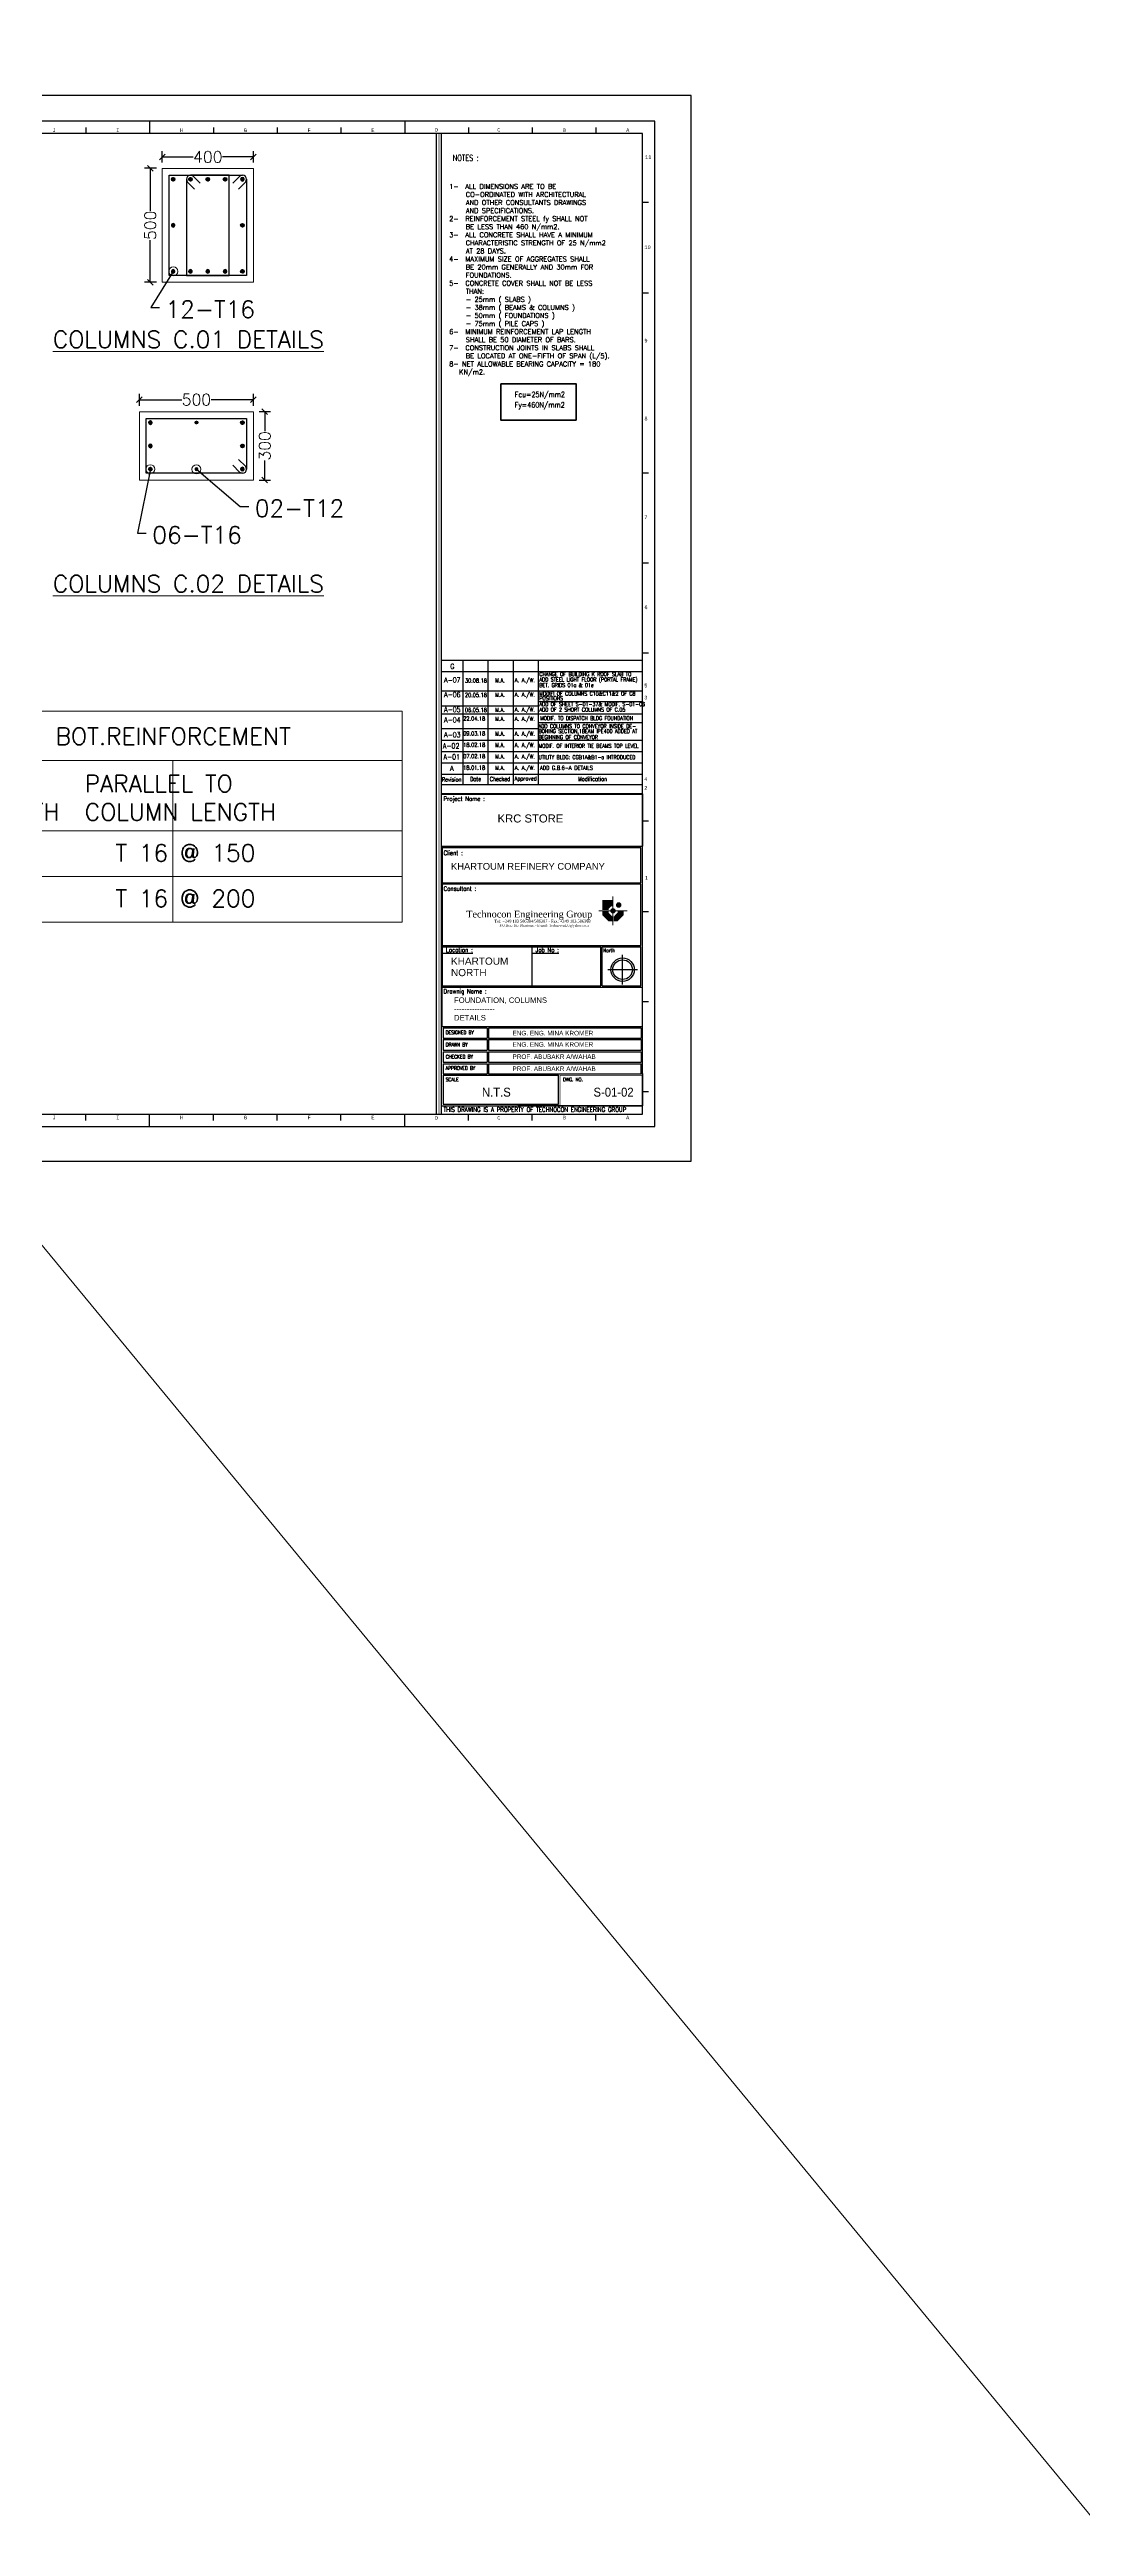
# Model space of a CAD drawing. Header units: millimetres. Extents: x -388065 to 2372687422, y -192755 to 667797.
# Drawn here: x 1475103 to 1484166, y 473296 to 495029 of the extents above; entities that cross this region are included whole.
import ezdxf

# ---------------------------------------------------------------- set-up
doc = ezdxf.new("R2010")
doc.units = ezdxf.units.MM
doc.linetypes.add('AXES', pattern=[50.8, 31.75, -6.35, 6.35, -6.35])
for name, color, linetype in [('Label', 192, 'Continuous'), ('LABLE', 5, 'Continuous'), ('LOGO', 250, 'Continuous'), ('T-BLOCK', 7, 'Continuous')]:
    doc.layers.add(name, color=color, linetype=linetype)
for name, color, linetype, lineweight in [('STR-CONC_IN_SEC', 7, 'Continuous', 15), ('STR-DIM', 1, 'Continuous', 9), ('STR-HATCH', 4, 'Continuous', 9), ('STR-REINF_IN_SEC', 7, 'Continuous', 30), ('STR-STEEL_IN_SEC', 6, 'Continuous', 15), ('STR-TEXT', 7, 'Continuous', 9)]:
    doc.layers.add(name, color=color, linetype=linetype, lineweight=lineweight)
doc.styles.add('Arial', font='arial.ttf', dxfattribs={"height": 635})
doc.styles.add('MINA_CM_S', font='romans.shx', dxfattribs={"height": 15})
doc.styles.add('MINA_CM_X-SEC_S', font='romans.shx', dxfattribs={"height": 7.5})
doc.styles.add('MINA_MM_SM', font='romans.shx', dxfattribs={"height": 150})
doc.styles.add('MINA_MM_X-SEC', font='romans.shx', dxfattribs={"height": 125})
doc.styles.add('MINA_MM_X-SEC_50', font='romans.shx', dxfattribs={"height": 100})
doc.styles.add('MZBI', font='times.ttf', dxfattribs={"height": 0.35})
doc.styles.add('MZBOLT', font='times.ttf', dxfattribs={"height": 0.5})
doc.styles.add('ROMAND', font='romand__.ttf', dxfattribs={"height": 0.22})
doc.styles.add('STANDART', font='MONOTXT.shx')
doc.dimstyles.new('MINA_MM_X-SEC_50', dxfattribs={"dimtxt": 100, "dimasz": 50, "dimexe": 50, "dimexo": 50, "dimgap": 0, "dimtad": 0, "dimdec": 0, "dimlfac": 0.5, "dimzin": 0, "dimdsep": 46, "dimtxsty": 'MINA_MM_X-SEC_50', "dimblk": 'OBLIQUE', "dimcen": 90, "dimclrt": 7, "dimadec": 0, "dimazin": 0, "dimtfac": 1, "dimtdec": 0, "dimtofl": 0, "dimtmove": 0, "dimatfit": 0, "dimfxl": 1, "dimtolj": 1, "dimtzin": 0, "dimarcsym": 0})

# ---------------------------------------------------------------- blocks, each defined once
blk = doc.blocks.new('BAR')
at = {"layer": 'STR-HATCH'}
h = blk.add_hatch(dxfattribs=at)
h.set_pattern_fill('ANSI31', color=256, scale=20)
h.set_pattern_definition([(45, (0, 0), (-1.76777, 1.76777), [])])
edge = h.paths.add_edge_path()
edge.add_arc((0, 0), 12.5, 0, 360)
at = {"layer": 'STR-REINF_IN_SEC'}
blk.add_circle((0, 0), 12.5, dxfattribs=at)
blk = doc.blocks.new('_OBLIQUE')
at = {"color": 0, "linetype": 'ByBlock'}
blk.add_line((-0.5, -0.5), (0.5, 0.5), dxfattribs=at)
blk = doc.blocks.new('*D1509')
at = {"layer": 'Defpoints', "color": 0, "transparency": 16777216}
for p in [(1476892, 494087), (1476092, 493987), (1476892, 493987)]:
    blk.add_point(p, dxfattribs=at)
at = {"layer": 'STR-DIM', "color": 0, "lineweight": -2, "transparency": 16777216}
for p, q in [((1476092, 494037), (1476092, 494137)), ((1476092, 494087), (1476363, 494087)), ((1476892, 494087), (1476620, 494087)), ((1476892, 494037), (1476892, 494137))]:
    blk.add_line(p, q, dxfattribs=at)
at = {"layer": 'STR-DIM', "color": 0, "lineweight": -2, "transparency": 16777216, "xscale": 50, "yscale": 50, "zscale": 50, "rotation": 180}
blk.add_blockref('_OBLIQUE', (1476092, 494087), dxfattribs=at)
at = {"layer": 'STR-DIM', "color": 0, "lineweight": -2, "transparency": 16777216, "xscale": 50, "yscale": 50, "zscale": 50}
blk.add_blockref('_OBLIQUE', (1476892, 494087), dxfattribs=at)
at = {"layer": 'STR-DIM', "color": 7, "transparency": 16777216, "insert": (1476492, 494087), "char_height": 100, "attachment_point": 5, "style": 'MINA_MM_X-SEC_50'}
blk.add_mtext('\\A1;400', dxfattribs=at)
blk = doc.blocks.new('*D1510')
at = {"layer": 'Defpoints', "color": 0, "transparency": 16777216}
for p in [(1475987, 493987), (1476092, 493987), (1476092, 492987)]:
    blk.add_point(p, dxfattribs=at)
at = {"layer": 'STR-DIM', "color": 0, "lineweight": -2, "transparency": 16777216}
for p, q in [((1476042, 493987), (1475937, 493987)), ((1475987, 493987), (1475987, 493615)), ((1475987, 492987), (1475987, 493358)), ((1476042, 492987), (1475937, 492987))]:
    blk.add_line(p, q, dxfattribs=at)
at = {"layer": 'STR-DIM', "color": 0, "lineweight": -2, "transparency": 16777216, "xscale": 50, "yscale": 50, "zscale": 50}
for p, rotation in [((1475987, 493987), 90), ((1475987, 492987), 270)]:
    blk.add_blockref('_OBLIQUE', p, dxfattribs=dict(at, rotation=rotation))
at = {"layer": 'STR-DIM', "color": 7, "transparency": 16777216, "insert": (1475987, 493487), "char_height": 100, "attachment_point": 5, "rotation": 90, "style": 'MINA_MM_X-SEC_50'}
blk.add_mtext('\\A1;500', dxfattribs=at)
blk = doc.blocks.new('LABLE')
blk.add_line((73945, 22524), (79751, 22524))
at = {"lineweight": 50, "ltscale": 0.1}
blk.add_lwpolyline([(71840, 41431), (76044, 41431), (76044, 39404), (71840, 39404)], close=True, dxfattribs=at)
at = {"layer": 'Label', "color": 7}
for p, q in [((0, 56070), (0, 0)), ((80430, 56070), (0, 56070)), ((679, 55391), (679, 679)), ((79751, 55391), (679, 55391)), ((2456, 55730), (2456, 55391)), ((2456, 55730), (2456, 55391)), ((6013, 55730), (6013, 55391)), ((9570, 56070), (9570, 55391)), ((13126, 55730), (13126, 55391)), ((16683, 55730), (16683, 55391)), ((20240, 55730), (20240, 55391)), ((23797, 56070), (23797, 55391)), ((27354, 55730), (27354, 55391)), ((30911, 55730), (30911, 55391)), ((34468, 55730), (34468, 55391)), ((38025, 56070), (38025, 55391)), ((40498, 56070), (40298, 55325)), ((40498, 55440), (40298, 55325)), ((40697, 55325), (40298, 55325)), ((40498, 56070), (40697, 55325)), ((40697, 55325), (40498, 55440)), ((41582, 55730), (41582, 55391)), ((45139, 55730), (45139, 55391)), ((48696, 55730), (48696, 55391)), ((52253, 56070), (52253, 55391)), ((55809, 55730), (55809, 55391)), ((59366, 55730), (59366, 55391)), ((62923, 55730), (62923, 55391)), ((66480, 56070), (66480, 55391)), ((68251, 679), (68251, 55391)), ((68531, 679), (68531, 55391)), ((70037, 55730), (70037, 55391)), ((73594, 55730), (73594, 55391)), ((77151, 55730), (77151, 55391)), ((79751, 679), (79751, 55391)), ((80430, 0), (80430, 56070)), ((340, 51536), (679, 51536)), ((80090, 51536), (79751, 51536)), ((679, 46509), (340, 46509)), ((79751, 46509), (80090, 46509)), ((679, 42187), (0, 42187)), ((679, 36454), (340, 36454)), ((79751, 36454), (80090, 36454)), ((340, 31427), (679, 31427)), ((80090, 31427), (79751, 31427)), ((340, 26400), (679, 26400)), ((80090, 26400), (79751, 26400)), ((68531, 26008), (79751, 26008)), ((679, 22052), (0, 22052)), ((340, 17025), (679, 17025)), ((79751, 679), (79751, 17025)), ((80090, 17025), (79751, 17025)), ((68524, 15634), (79751, 15634)), ((68531, 15634), (79751, 15634)), ((679, 11997), (340, 11997)), ((79751, 11997), (80090, 11997)), ((679, 6970), (340, 6970)), ((79751, 6970), (80090, 6970)), ((79751, 2946), (79751, 1158)), ((679, 1943), (340, 1943)), ((79751, 1943), (80090, 1943)), ((0, 0), (80430, 0)), ((679, 679), (79751, 679)), ((2456, 340), (2456, 679)), ((6013, 340), (6013, 679)), ((9570, 0), (9570, 679)), ((13126, 340), (13126, 679)), ((16683, 340), (16683, 679)), ((20240, 340), (20240, 679)), ((23797, 0), (23797, 679)), ((27354, 340), (27354, 679)), ((30911, 340), (30911, 679)), ((34468, 340), (34468, 679)), ((38025, 0), (38025, 679)), ((40697, 745), (40298, 745)), ((40498, 0), (40298, 745)), ((40498, 630), (40298, 745)), ((40498, 0), (40697, 745)), ((40697, 745), (40498, 630)), ((41582, 340), (41582, 679)), ((45139, 340), (45139, 679)), ((48696, 340), (48696, 679)), ((52253, 0), (52253, 679)), ((55809, 340), (55809, 679)), ((59366, 340), (59366, 679)), ((62923, 340), (62923, 679)), ((66480, 0), (66480, 679)), ((68531, 679), (79751, 679)), ((70037, 340), (70037, 679)), ((79751, 1158), (72787, 1158)), ((73594, 340), (73594, 679)), ((77151, 340), (77151, 679))]:
    blk.add_line(p, q, dxfattribs=at)
at = {"layer": 'Label', "color": 253, "linetype": 'Continuous'}
for p, q in [((68531, 25372), (79751, 25372)), ((69745, 19073), (69745, 26008)), ((71145, 19073), (71145, 26008)), ((72545, 19073), (72545, 26008)), ((73945, 19073), (73945, 26008)), ((68531, 24300), (79751, 24300)), ((73945, 23711), (79751, 23711)), ((68531, 23464), (73945, 23464)), ((68531, 23020), (79751, 23020)), ((68531, 22192), (73945, 22192)), ((68531, 21556), (79751, 21556)), ((68531, 20920), (79751, 20920)), ((68531, 20284), (79751, 20284))]:
    blk.add_line(p, q, dxfattribs=at)
at = {"layer": 'Label', "color": 7, "linetype": 'Continuous'}
for p, q in [((68531, 19648), (79751, 19648)), ((68531, 19073), (79751, 19073)), ((68531, 18538), (79751, 18538)), ((79651, 15543), (68580, 15543)), ((68580, 15543), (68580, 13583)), ((68580, 13583), (79651, 13583)), ((68580, 13513), (68580, 10090)), ((68580, 10090), (79651, 10090)), ((68580, 10020), (77431, 10020)), ((73580, 10020), (73580, 7835)), ((77501, 10020), (79651, 10020)), ((77501, 7835), (79651, 7835)), ((71078, 5482), (68624, 5482)), ((68624, 5482), (68624, 4932)), ((68624, 4932), (71078, 4932)), ((68624, 4847), (68624, 4255)), ((68624, 4847), (71078, 4847)), ((68624, 4255), (71078, 4255)), ((68624, 4170), (71078, 4170)), ((68624, 4170), (68624, 3578)), ((71078, 5482), (71078, 4932)), ((71078, 4847), (71078, 4255)), ((71078, 4170), (71078, 3578)), ((79675, 5482), (71163, 5482)), ((71163, 5482), (71163, 4932)), ((71163, 4932), (79675, 4932)), ((71163, 4847), (79675, 4847)), ((71163, 4847), (71163, 4255)), ((71163, 4255), (79675, 4255)), ((71163, 4170), (79675, 4170)), ((71163, 4170), (71163, 3578)), ((79675, 5482), (79675, 4932)), ((79675, 4847), (79675, 4255)), ((79675, 4170), (79675, 3578)), ((68624, 3578), (71078, 3578)), ((68624, 3493), (68624, 2943)), ((68624, 3493), (71078, 3493)), ((68624, 2943), (71078, 2943)), ((68624, 2859), (68624, 1251)), ((68624, 2859), (75055, 2859)), ((71078, 3493), (71078, 2943)), ((71163, 3578), (79675, 3578)), ((71163, 3493), (79675, 3493)), ((71163, 3493), (71163, 2943)), ((71163, 2943), (79675, 2943)), ((75055, 1251), (75055, 2859)), ((77221, 3493), (79675, 3493)), ((77221, 2943), (79675, 2943)), ((79675, 3493), (79675, 2943)), ((68531, 1158), (79751, 1158))]:
    blk.add_line(p, q, dxfattribs=at)
at = {"layer": 'Label', "color": 240, "linetype": 'AXES'}
for p, q in [((79462, 8745), (77810, 8745)), ((78636, 7919), (78636, 9571))]:
    blk.add_line(p, q, dxfattribs=at)
at = {"layer": 'Label', "color": 7, "const_width": 30}
blk.add_lwpolyline([(68391, 679), (68391, 55391)], dxfattribs=at)
at = {"layer": 'Label', "color": 7, "const_width": 20}
for points in [[(79765, 15620), (79765, 18552), (68517, 18552), (68517, 15620)], [(79765, 5558), (79765, 7772), (68531, 7772), (68531, 5558)], [(79768, 2867), (75131, 2867), (75131, 1158), (79768, 1158)], [(79760, 2859), (75140, 2859), (75140, 1166), (79760, 1166)], [(79751, 2850), (75148, 2850), (75148, 1175), (79751, 1175)]]:
    blk.add_lwpolyline(points, close=True, dxfattribs=at)
at = {"layer": 'Label', "color": 7}
for points in [[(79758, 15627), (79758, 18545), (68524, 18545), (68524, 15627)], [(79751, 5572), (79751, 7758), (68545, 7758), (68545, 5572)]]:
    blk.add_lwpolyline(points, close=True, dxfattribs=at)
at = {"layer": 'Label', "color": 7, "linetype": 'Continuous'}
for points in [[(79651, 13583), (79651, 15543)], [(79651, 10090), (79651, 13513), (68580, 13513)], [(68580, 10020), (68580, 7835), (77431, 7835), (77431, 10020)], [(77501, 7835), (77501, 10020)], [(79651, 7835), (79651, 10020)], [(79675, 2943), (79675, 3493)], [(68624, 1251), (75055, 1251)]]:
    blk.add_lwpolyline(points, dxfattribs=at)
for major_axis, start_param, end_param in [((-652, 0), 3.141593, 9.4247783), ((548, 0), -0.0000001, 6.2831852)]:
    blk.add_ellipse((78636, 8745), major_axis=major_axis, ratio=0.9999999, start_param=start_param, end_param=end_param, dxfattribs=at)
at = {"layer": 'Label', "color": 7, "style": 'STANDART', "width": 1}
for s, height, p in [('V', 203, (4152, 55473)), ('U', 203, (7708, 55473)), ('T', 203, (11265, 55473)), ('S', 203, (14822, 55473)), ('R', 203, (18379, 55473)), ('Q', 203, (21936, 55473)), ('P', 203, (25493, 55473)), ('O', 203, (29050, 55473)), ('N', 203, (32607, 55473)), ('M', 203, (36164, 55473)), ('L', 203, (39721, 55473)), ('K', 203, (43278, 55473)), ('J', 203, (46835, 55473)), ('I', 203, (50391, 55473)), ('H', 203, (53948, 55473)), ('G', 203, (57505, 55473)), ('F', 203, (61062, 55473)), ('E', 203, (64619, 55473)), ('D', 203, (68158, 55490)), ('C', 203, (71643, 55490)), ('B', 203, (75300, 55473)), ('A', 203, (78834, 55473)), ('11', 203.3, (238, 53971)), ('11', 203.3, (79887, 53971)), ('10', 203.3, (238, 48944)), ('10', 203.3, (79853, 48944)), ('9', 203, (441, 43733)), ('9', 203, (79853, 43733)), ('8', 203, (441, 39385)), ('8', 203, (79853, 39385)), ('7', 203, (441, 33893)), ('7', 203, (79853, 33893)), ('6', 203, (441, 28856)), ('6', 203, (79853, 28856)), ('5', 203, (452, 24487)), ('5', 203, (79843, 24487)), ('3', 203, (79843, 23819)), ('4', 203, (452, 19276)), ('4', 203, (79843, 19276)), ('2', 203, (79843, 18782)), ('3', 203, (452, 14443)), ('1', 203, (79877, 13762)), ('2', 203, (452, 9406)), ('1', 203, (452, 4387)), ('V', 203, (4152, 394)), ('U', 203, (7708, 394)), ('T', 203, (11265, 394)), ('S', 203, (14822, 394)), ('R', 203, (18379, 394)), ('Q', 203, (21936, 394)), ('P', 203, (25493, 394)), ('O', 203, (29050, 394)), ('N', 203, (32607, 394)), ('M', 203, (36164, 394)), ('L', 203, (39721, 394)), ('K', 203, (43278, 394)), ('J', 203, (46835, 394)), ('I', 203, (50391, 394)), ('H', 203, (53948, 394)), ('G', 203, (57505, 394)), ('F', 203, (61062, 394)), ('E', 203, (64619, 394)), ('D', 203, (68158, 377)), ('C', 203, (71643, 377)), ('B', 203, (75300, 394)), ('A', 203, (78834, 394))]:
    blk.add_text(s, height=height, dxfattribs=at).set_placement(p)
at = {"layer": 'Label', "color": 7, "linetype": 'Continuous', "style": 'ROMAND', "width": 0.8}
for s, height, p in [('A-07', 287.5, (68675, 24760)), ('G', 287, (69023, 25518)), ('30.08.18', 230, (69840, 24757)), ('M.A.', 230, (71528, 24767)), ('A. A./W.', 230, (72625, 24779)), ('ADD STEEL LIGHT FLOOR (PORTAL FRAME)', 218.47, (73991, 24824)), ('CHANGE OF BUILDING K ROOF SLAB TO', 218.47, (73991, 25120)), ('A-06', 287.5, (68675, 23946)), ('20.05.18', 230, (69840, 23953)), ('M.A.', 230, (71528, 23963)), ('A. A./W.', 230, (72625, 23976)), ('ADD OF SHEET S-01-37& MODIF. S-01-06', 218.47, (73991, 23445)), ('BET. GRIDS 01a & 01e ', 218.47, (73991, 24509)), ('MODIFI OF COLUMNS C10&C11&2 OF C8', 218.47, (73991, 24034)), ('POSITIONS', 218.5, (73991, 23774)), ('A-05', 287.5, (68675, 23111)), ('A-04', 287.5, (68675, 22539)), ('22.04.18', 230, (69745, 22635)), ('06.05.18', 230, (69840, 23118)), ('M.A.', 230, (71528, 23128)), ('M.A.', 230, (71528, 22624)), ('A. A./W.', 230, (72625, 23140)), ('A. A./W.', 230, (72625, 22624)), ('ADD COLUMNS TO CONVEYOR INSIDE DE-', 218.47, (73948, 22222)), ('BONING SECTION,1BEAM IPE400 ADDED AT ', 218.47, (73948, 21939)), ('ADD OF 2 SHORT COLUMNS OF C.05', 218.47, (73991, 23141)), ('MODIF. TO DISPATCH BLDG FOUNDATION', 218.47, (74034, 22661)), ('A-02', 287.5, (68611, 21084)), ('A-01', 287.5, (68648, 20470)), ('A-03', 287.5, (68675, 21709)), ('09.03.18', 230, (69745, 21808)), ('07.02.18', 230, (69745, 20536)), ('18.02.18', 230, (69745, 21172)), ('M.A.', 230, (71528, 21796)), ('M.A.', 230, (71528, 21160)), ('M.A.', 230, (71528, 20524)), ('A. A./W.', 230, (72625, 21796)), ('A. A./W.', 230, (72625, 21160)), ('A. A./W.', 230, (72625, 20524)), ('BEGINNING OF CONVEYOR', 218.47, (73948, 21608)), ('MODIF. OF INTERIOR TIE BEAMS TOP LEVEL', 218.47, (73948, 21121)), ('Revision', 230, (68546, 19239)), ('A', 287, (69010, 19834)), ('18.01.18', 230, (69745, 19900)), ('Date', 230, (70127, 19265)), ('Checked', 230, (71225, 19265)), ('M.A.', 230, (71528, 19888)), ('Approved', 230, (72609, 19297)), ('A. A./W.', 230, (72625, 19888)), ('UTILITY BLDG: CGB1A&B1-a INTRODUCED', 218.47, (73948, 20485)), ('ADD G.B.6-A DETAILS', 229.97, (74025, 19888)), ('Modification', 229.97, (76151, 19265)), ('Project Name :', 250, (68652, 18154)), ('Client :', 250, (68652, 15135)), ('Consultant :', 250, (68650, 13141)), ('%%u Location :', 250, (68630, 9720)), ('%%u Job No :', 250, (73630, 9720)), ('North', 200, (77554, 9720)), ('Drawnig Name :', 250, (68650, 7416)), ('DESIGNED BY', 200, (68769, 5143)), ('DRAWN BY', 200, (68769, 4466)), ('APPROVED BY', 200, (68769, 3155)), ('CHECKED BY', 200, (68769, 3789)), ('SCALE', 200, (68769, 2520)), ('DWG. NO.', 200, (75309, 2520)), ('THIS DRAWING IS A PROPERTY OF TECHNOCON ENGINEERING GROUP', 250, (68650, 816))]:
    blk.add_text(s, height=height, dxfattribs=at).set_placement(p)
at = {"layer": 'STR-TEXT', "style": 'ROMAND', "width": 0.8}
for s, height, p in [('NOTES :', 337.5, (69161, 53856)), ('Fcu=25N/mm2', 300, (72623, 40681)), ('Fy=460N/mm2', 300, (72623, 40100))]:
    blk.add_text(s, height=height, dxfattribs=at).set_placement(p)
at = {"layer": 'STR-TEXT', "insert": (68964, 52571), "char_height": 270, "width": 11124, "attachment_point": 1, "style": 'MINA_MM_SM'}
blk.add_mtext('1-  ALL DIMENSIONS ARE TO BE\\P     CO-ORDINATED WITH ARCHITECTURAL\\P     AND OTHER CONSULTANTS DRAWINGS\\P     AND SPECIFICATIONS.\\P2-  REINFORCEMENT STEEL fy SHALL NOT\\P     BE LESS THAN 460 N/mm2.\\P3-  ALL CONCRETE SHALL HAVE A MINIMUM\\P     CHARACTERISTIC STRENGTH OF 25 N/mm2 \\P     AT 28 DAYS.\\P4-  MAXIMUM SIZE OF AGGREGATES SHALL\\P     BE 20mm GENERALLY AND 30mm FOR \\P     FOUNDATIONS.\\P5-  CONCRETE COVER SHALL NOT BE LESS\\P     THAN:\\P     - 25mm ( SLABS )\\P     - 38mm ( BEAMS & COLUMNS )\\P     - 50mm ( FOUNDATIONS )\\P     - 75mm ( PILE CAPS )\\P6-  MINIMUM REINFORCEMENT LAP LENGTH\\P     SHALL BE 50 DIAMETER OF BARS.\\P7-  CONSTRUCTION JOINTS IN SLABS SHALL \\P     BE LOCATED AT ONE-FIFTH OF SPAN (L/5).\\P8- NET ALLOWABLE BEARING CAPACITY = 180  \\P   KN/m2.', dxfattribs=at)
blk = doc.blocks.new('A$C5A6E080A')
h = blk.add_hatch(color=0)
h.paths.add_polyline_path([(9.3, 8.6), (8.6, 9.3), (7.7, 9.3), (7.1, 8.6), (7.1, 7.7), (7.7, 7.1), (8.6, 7.1), (9.3, 7.7)])
h.paths.add_polyline_path([(6.9, 6.3), (6.3, 6.9), (5.8, 6.9), (5.8, 5.8), (6.9, 5.8)])
h.paths.add_polyline_path([(5.8, 6.9), (5.4, 6.9), (4.8, 6.3), (4.8, 5.8), (5.8, 5.8)])
h.paths.add_polyline_path([(5.8, 5.8), (4.8, 5.8), (4.8, 5.4), (5.4, 4.8), (5.8, 4.8)])
h.paths.add_polyline_path([(6.9, 5.4), (6.9, 5.8), (5.8, 5.8), (5.8, 4.8), (6.3, 4.8)])
h.paths.add_polyline_path([(10.2, 4), (10.2, 5.6), (7.7, 5.6), (7.7, 5.1), (6.3, 3.6), (6.1, 3.6), (6.1, 1.5), (7.7, 1.5)])
h.paths.add_polyline_path([(5.6, 3.6), (5.4, 3.6), (4, 5.1), (4, 5.6), (1.5, 5.6), (1.5, 4), (4, 1.5), (5.6, 1.5)])
h.paths.add_polyline_path([(5.1, 7.7), (5.6, 7.7), (5.6, 10.2), (4, 10.2), (1.5, 10.2), (1.5, 6.1), (4, 6.1), (4, 6.6)])
at = {"lineweight": 5}
for p, q in [((5.8, 11.7), (5.8, 0)), ((0, 5.8), (11.7, 5.8))]:
    blk.add_line(p, q, dxfattribs=at)
blk = doc.blocks.new('TEG')
at = {"color": 0, "xscale": 0.1101681463324624, "yscale": 0.1101681463324624, "zscale": 0.1101681463324624}
blk.add_blockref('A$C5A6E080A', (870.5, 200.47), dxfattribs=at)
at = {"layer": 'LABLE', "color": 0, "style": 'MZBI'}
blk.add_text('Technocon Engineering Group ', height=0.3044, dxfattribs=at).set_placement((864.51, 200.81))
at = {"layer": 'LABLE', "style": 'MZBOLT'}
for s, height, p in [('Tel: +249 183 586384/586387 - Fax: +249 183 586388', 0.1287, (865.78, 200.58)), ('P.O.Box: 165 Khartoum - E-mail: TechnoconEG@yahoo.com', 0.1058, (866.01, 200.4))]:
    blk.add_text(s, height=height, dxfattribs=at).set_placement(p)
blk = doc.blocks.new('*D1544')
at = {"layer": 'Defpoints', "color": 0, "transparency": 16777216}
for p in [(1476892, 491852), (1476892, 491252), (1476992, 491252)]:
    blk.add_point(p, dxfattribs=at)
at = {"layer": 'STR-DIM', "color": 0, "lineweight": -2, "transparency": 16777216}
for p, q in [((1476942, 491852), (1477042, 491852)), ((1476992, 491852), (1476992, 491680)), ((1476992, 491252), (1476992, 491423)), ((1476942, 491252), (1477042, 491252))]:
    blk.add_line(p, q, dxfattribs=at)
at = {"layer": 'STR-DIM', "color": 0, "lineweight": -2, "transparency": 16777216, "xscale": 50, "yscale": 50, "zscale": 50}
for p, rotation in [((1476992, 491852), 90), ((1476992, 491252), 270)]:
    blk.add_blockref('_OBLIQUE', p, dxfattribs=dict(at, rotation=rotation))
at = {"layer": 'STR-DIM', "color": 7, "transparency": 16777216, "insert": (1476992, 491552), "char_height": 100, "attachment_point": 5, "rotation": 90, "style": 'MINA_MM_X-SEC_50'}
blk.add_mtext('\\A1;300', dxfattribs=at)
blk = doc.blocks.new('*D1545')
at = {"layer": 'Defpoints', "color": 0, "transparency": 16777216}
for p in [(1475892, 491852), (1476892, 491957), (1476892, 491852)]:
    blk.add_point(p, dxfattribs=at)
at = {"layer": 'STR-DIM', "color": 0, "lineweight": -2, "transparency": 16777216}
for p, q in [((1475892, 491902), (1475892, 492007)), ((1475892, 491957), (1476263, 491957)), ((1476892, 491957), (1476520, 491957)), ((1476892, 491902), (1476892, 492007))]:
    blk.add_line(p, q, dxfattribs=at)
at = {"layer": 'STR-DIM', "color": 0, "lineweight": -2, "transparency": 16777216, "xscale": 50, "yscale": 50, "zscale": 50, "rotation": 180}
blk.add_blockref('_OBLIQUE', (1475892, 491957), dxfattribs=at)
at = {"layer": 'STR-DIM', "color": 0, "lineweight": -2, "transparency": 16777216, "xscale": 50, "yscale": 50, "zscale": 50}
blk.add_blockref('_OBLIQUE', (1476892, 491957), dxfattribs=at)
at = {"layer": 'STR-DIM', "color": 7, "transparency": 16777216, "insert": (1476392, 491957), "char_height": 100, "attachment_point": 5, "style": 'MINA_MM_X-SEC_50'}
blk.add_mtext('\\A1;500', dxfattribs=at)

msp = doc.modelspace()

# ---------------------------------------------------------------- linework, layer by layer
at = {"layer": 'LOGO', "ltscale": 0.1}
msp.add_lwpolyline([(1480732.9876, 485276.0246), (1480732.9876, 494626.052), (1467494.9858, 494626.052), (1467494.9858, 485276.0246)], close=True, dxfattribs=at)
at = {"layer": 'STR-CONC_IN_SEC'}
for points in [[(1476091.8172, 493986.9203), (1476891.8172, 493986.9203), (1476891.8172, 492986.9203), (1476091.8172, 492986.9203)], [(1476891.8172, 491851.761), (1476891.8172, 491251.761), (1475891.8172, 491251.761), (1475891.8172, 491851.761)]]:
    msp.add_lwpolyline(points, close=True, dxfattribs=at)
at = {"layer": 'STR-DIM', "ltscale": 0.1}
for p, q in [((1478197.7235, 489225.3733), (1478197.7235, 487373.45)), ((1471018.4376, 488790.7928), (1478197.7235, 488790.7928)), ((1476184.427, 488790.7928), (1476184.427, 487373.45)), ((1468538.5877, 488173.45), (1478197.7235, 488173.45)), ((1468538.5877, 487773.45), (1478197.7235, 487773.45)), ((1468538.5877, 487373.45), (1478197.7235, 487373.45)), ((1468538.5877, 487373.45), (1478197.7235, 487373.45))]:
    msp.add_line(p, q, dxfattribs=at)
msp.add_lwpolyline([(1468538.5877, 487373.45), (1468538.5877, 489225.3733), (1478197.7235, 489225.3733), (1478197.7235, 489225.3733)], dxfattribs=at)
at = {"layer": 'STR-DIM'}
for centre in [(1476188.8734, 493082.9203), (1475987.8172, 491347.761), (1476391.9208, 491346.3534)]:
    msp.add_circle(centre, 39.025, dxfattribs=at)
at = {"layer": 'STR-REINF_IN_SEC'}
for p, q in [((1476314.3614, 493865.4645), (1476374.7933, 493805.0326)), ((1476365.273, 493916.3762), (1476425.705, 493855.9443)), ((1476770.3614, 493916.3762), (1476709.9294, 493855.9443)), ((1476821.273, 493865.4645), (1476760.8411, 493805.0326)), ((1476770.3614, 491322.3051), (1476709.9294, 491382.737)), ((1476821.273, 491373.2168), (1476760.8411, 491433.6487))]:
    msp.add_line(p, q, dxfattribs=at)
for points in [[(1476831.8172, 493890.9203), (1476831.8172, 493046.9203), (1476151.8172, 493046.9203), (1476151.8172, 493926.9203), (1476795.8172, 493926.9203)], [(1476303.8172, 493890.9203), (1476303.8172, 493046.9203), (1476679.8172, 493046.9203), (1476679.8172, 493926.9203), (1476339.8172, 493926.9203)], [(1476795.8172, 491311.761), (1475951.8172, 491311.761), (1475951.8172, 491791.761), (1476831.8172, 491791.761), (1476831.8172, 491347.761)]]:
    msp.add_lwpolyline(points, dxfattribs=at)
for centre, start, end in [((1476339.8172, 493890.9203), 45, 225), ((1476795.8172, 493890.9203), 315, 135), ((1476795.8172, 491347.761), 225, 45)]:
    msp.add_arc(centre, 36, start, end, dxfattribs=at)
at = {"layer": 'STR-STEEL_IN_SEC', "color": 7, "ltscale": 0.1}
msp.add_line((1396989.2923, 579101.4319), (1584664.4846, 351706.677), dxfattribs=at)

# ---------------------------------------------------------------- block references
for name, p, xscale, yscale, zscale in [('LABLE', (1467762.3836, 485580.4143), 0.157292816753118, 0.157292816753118, 0.157292816753118), ('TEG', (1310971.2757, 448439.5785), 194.084908802208, 194.084908802208, 194.084908802208)]:
    msp.add_blockref(name, p, dxfattribs=dict(xscale=xscale, yscale=yscale, zscale=zscale))
at = {"layer": 'STR-REINF_IN_SEC', "yscale": 1.280000000000517, "zscale": 1.280000000000517}
for p, xscale in [((1476187.8172, 493890.9203), 1.280000000000517), ((1476339.8172, 493890.9203), 1.280000000000517), ((1476491.8172, 493890.9203), 1.280000000000517), ((1476643.8172, 493890.9203), 1.280000000000517), ((1476795.8172, 493890.9203), -1.280000000000517)]:
    msp.add_blockref('BAR', p, dxfattribs=dict(at, xscale=xscale))
at = {"layer": 'STR-REINF_IN_SEC'}
for p, xscale, yscale, zscale, rotation in [((1476187.8172, 493486.9203), -1.280000000000517, 1.280000000000517, 1.280000000000517, 180), ((1476795.8172, 493486.9203), 1.280000000000517, 1.280000000000517, 1.280000000000517, 180), ((1476187.8172, 493082.9203), -1.280000000000517, 1.280000000000517, 1.280000000000517, 180), ((1476339.8172, 493082.9203), -1.280000000000517, 1.280000000000517, 1.280000000000517, 180), ((1476491.8172, 493082.9203), -1.280000000000517, 1.280000000000517, 1.280000000000517, 180), ((1476643.8172, 493082.9203), -1.280000000000517, 1.280000000000517, 1.280000000000517, 180), ((1476795.8172, 493082.9203), 1.280000000000517, 1.280000000000517, 1.280000000000517, 180), ((1475987.8172, 491755.761), -1.280000000000517, 1.280000000000517, 1.280000000000517, 90), ((1476391.8172, 491755.761), 0.9600000000003881, 0.9600000000003881, 0.9600000000003881, 270), ((1476795.8172, 491755.761), 1.280000000000517, 1.280000000000517, 1.280000000000517, 270), ((1475987.8172, 491551.761), -1.280000000000517, 1.280000000000517, 1.280000000000517, 90), ((1476795.8172, 491551.761), 1.280000000000517, 1.280000000000517, 1.280000000000517, 270), ((1475987.8172, 491347.761), 1.280000000000517, 1.280000000000517, 1.280000000000517, 89.99999999999999), ((1476391.8172, 491347.761), -0.9600000000003881, 0.9600000000003881, 0.9600000000003881, 270), ((1476795.8172, 491347.761), -1.280000000000517, 1.280000000000517, 1.280000000000517, 270)]:
    msp.add_blockref('BAR', p, dxfattribs=dict(at, xscale=xscale, yscale=yscale, zscale=zscale, rotation=rotation))

# ---------------------------------------------------------------- texts
at = {"layer": 'STR-TEXT', "char_height": 150}
for s, insert, attachment_point, style in [('\\A1;12-T16', (1476121.4952, 492824.9852), 1, 'MINA_CM_X-SEC_S'), ('\\A1;{\\LCOLUMNS C.01 DETAILS}', (1475132.2574, 492561.0134), 1, 'MINA_CM_S'), ('\\A1;02-T12', (1476904.7383, 491079.017), 1, 'MINA_CM_X-SEC_S'), ('\\A1;06-T16', (1476005.5664, 490845.0297), 1, 'MINA_CM_X-SEC_S'), ('\\A1;{\\LCOLUMNS C.02 DETAILS}', (1475132.2574, 490417.1193), 1, 'MINA_CM_S'), ('\\A1;BOT.REINFORCEMENT', (1476188.7619, 489003.9163), 5, 'MINA_MM_X-SEC'), ('\\A1;\\pxql;PARALLEL TO\\PCOLUMN WIDTH', (1474436.017, 488463.7921), 5, 'MINA_MM_X-SEC'), ('\\A1;\\pxql;PARALLEL TO\\PCOLUMN LENGTH', (1476251.4067, 488463.7921), 5, 'MINA_MM_X-SEC'), ('\\A1;\\pxql;T 16 @ 150', (1476294.7219, 487980.0593), 5, 'MINA_MM_X-SEC'), ('\\A1;\\pxql;T 16 @ 200', (1476294.7219, 487580.0593), 5, 'MINA_MM_X-SEC')]:
    msp.add_mtext(s, dxfattribs=dict(at, insert=insert, attachment_point=attachment_point, style=style))
at = {"layer": 'T-BLOCK', "color": 234, "style": 'Arial'}
for s, height, p in [('KRC STORE', 70.78177, (1479034.1614, 488247.3175)), ('KHARTOUM REFINERY COMPANY', 58.984809, (1478625.1042, 487833.1942)), ('KHARTOUM', 62.91713, (1478625.6962, 486999.537)), ('NORTH', 62.91713, (1478625.6962, 486899.0445)), ('ENG. ENG. MINA KROMER', 40.216915, (1479165.22, 486379.0765)), ('ENG. ENG. MINA KROMER', 40.216915, (1479165.22, 486279.2561)), ('PROF. ABUBAKR A/WAHAB', 40.216915, (1479165.22, 486172.781)), ('PROF. ABUBAKR A/WAHAB', 40.216915, (1479165.2201, 486066.3058))]:
    msp.add_text(s, height=height, dxfattribs=at).set_placement(p)
at = {"layer": 'T-BLOCK', "color": 234, "style": 'Arial', "width": 0.9}
for s, p in [('N.T.S', (1478897.2927, 485841.7598)), ('S-01-02', (1479876.117, 485841.7598))]:
    msp.add_text(s, height=78.64641, dxfattribs=at).set_placement(p)
at = {"layer": 'T-BLOCK', "color": 234, "char_height": 48.000505, "attachment_point": 1, "style": 'Arial'}
for s, width, insert in [('----------------\\PDETAILS', 3461.019328, (1478652.3351, 486638.2504)), ('FOUNDATION, COLUMNS', 2352.181865, (1478652.3351, 486712.3377))]:
    msp.add_mtext_dynamic_manual_height_columns(s, width=width, gutter_width=0.75, heights=[0], dxfattribs=dict(at, insert=insert))

# ---------------------------------------------------------------- dimensions: what is measured, and where the dimension line sits
at = {"layer": 'STR-DIM'}
for base, p1, p2, angle, picture, middle in [((1475987.0407, 493986.9203), (1476091.8172, 492986.9203), (1476091.8172, 493986.9203), 90, '*D1510', (1475987.0407, 493486.9203)), ((1476992.2568, 491251.761), (1476891.8172, 491851.761), (1476891.8172, 491251.761), 270, '*D1544', (1476992.2568, 491551.761))]:
    dim = msp.add_linear_dim(base=base, p1=p1, p2=p2, angle=angle, dimstyle='MINA_MM_X-SEC_50', dxfattribs=at)
    dim.commit()
    dim.dimension.update_dxf_attribs({"geometry": picture, "text_midpoint": middle})
for base, p1, p2, picture, middle in [((1476891.8172, 494087.3599), (1476091.8172, 493986.9203), (1476891.8172, 493986.9203), '*D1509', (1476491.8172, 494087.3599)), ((1476891.8172, 491956.5375), (1475891.8172, 491851.761), (1476891.8172, 491851.761), '*D1545', (1476391.8172, 491956.5375))]:
    dim = msp.add_linear_dim(base=base, p1=p1, p2=p2, dimstyle='MINA_MM_X-SEC_50', dxfattribs=at)
    dim.commit()
    dim.dimension.update_dxf_attribs({"geometry": picture, "text_midpoint": middle})

# ---------------------------------------------------------------- leaders
for points in [[(1476187.8172, 493082.9203), (1475992.0929, 492767.0435), (1476067.1856, 492767.0435)], [(1475987.8172, 491347.761), (1475876.164, 490787.0879), (1475951.2568, 490787.0879)], [(1476391.9208, 491346.3534), (1476775.336, 491021.0753), (1476850.4287, 491021.0753)]]:
    msp.add_leader(points, dimstyle='MINA_MM_X-SEC_50', dxfattribs=at)

doc.saveas('drawing.dxf')
